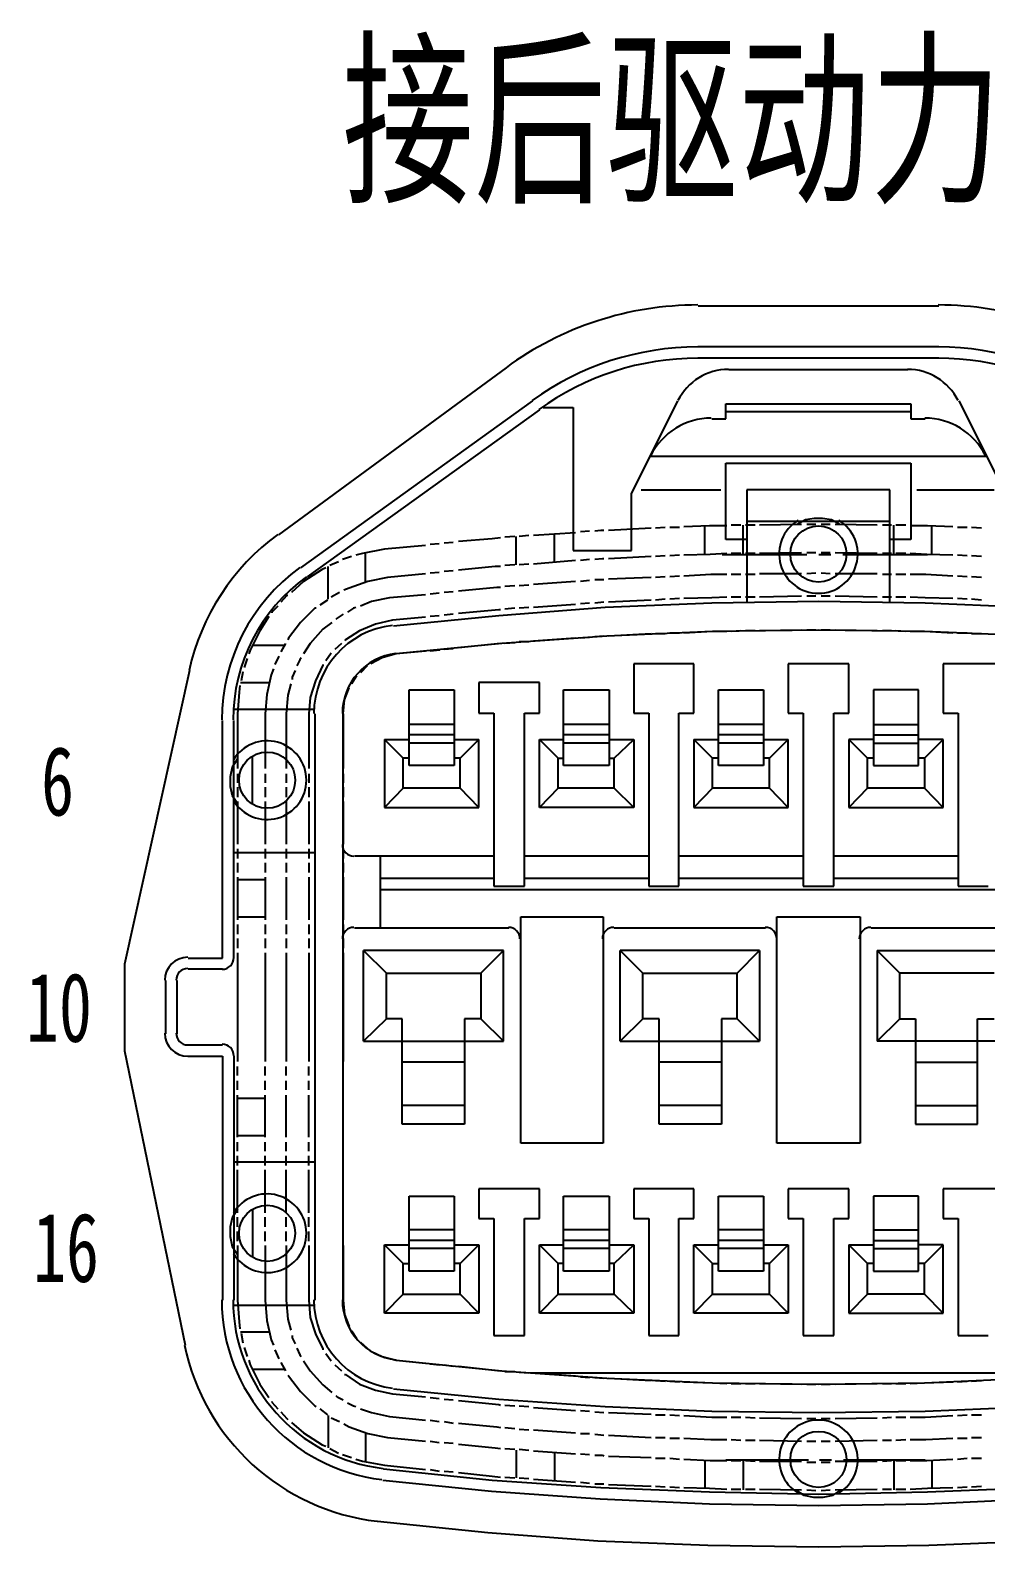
# Model space of a CAD drawing. Header units: inches. Extents: x 47316 to 59086, y 3141 to 11743.
# Drawn here: x 52343.5 to 52378.1, y 6105.2 to 6160 of the extents above; entities that cross this region are included whole.
import ezdxf

# ---------------------------------------------------------------- set-up
doc = ezdxf.new("R2010")
doc.units = ezdxf.units.IN
doc.header["$MEASUREMENT"] = 0
doc.styles.add('MtX_FangSong_GB2312', font='')
doc.styles.get('MtX_FangSong_GB2312').set_extended_font_data('FangSong_GB2312')

msp = doc.modelspace()

# ---------------------------------------------------------------- linework, layer by layer
at = {"color": 0, "lineweight": -3}
for p, q in [((52367.7, 6150.077), (52376.397, 6150.077)), ((52376.397, 6148.587), (52367.7, 6148.587)), ((52376.397, 6148.181), (52367.7, 6148.181)), ((52352.528, 6141.787), (52360.764, 6147.829)), ((52368.811, 6147.775), (52375.286, 6147.775)), ((52361.712, 6146.637), (52353.313, 6140.595)), ((52361.956, 6146.311), (52353.557, 6140.27)), ((52362.091, 6146.393), (52363.175, 6146.393)), ((52363.175, 6146.393), (52363.175, 6141.218)), ((52365.288, 6143.277), (52366.968, 6146.637)), ((52368.702, 6145.986), (52368.702, 6146.528)), ((52368.702, 6146.528), (52375.394, 6146.528)), ((52375.394, 6146.528), (52375.394, 6145.986)), ((52377.128, 6146.637), (52378.808, 6143.277)), ((52368.187, 6145.986), (52368.702, 6145.986)), ((52368.702, 6146.257), (52375.394, 6146.257)), ((52375.394, 6145.986), (52375.909, 6145.986)), ((52365.966, 6144.632), (52378.131, 6144.632)), ((52368.702, 6141.624), (52368.702, 6144.388)), ((52368.702, 6144.388), (52375.394, 6144.388)), ((52375.394, 6144.388), (52375.394, 6141.624)), ((52365.288, 6141.218), (52365.288, 6143.277)), ((52365.641, 6143.412), (52368.513, 6143.412)), ((52374.636, 6143.412), (52369.461, 6143.412)), ((52369.461, 6143.412), (52369.461, 6139.348)), ((52374.636, 6139.348), (52374.636, 6143.412)), ((52375.611, 6143.412), (52378.402, 6143.412)), ((52363.771, 6141.922), (52363.446, 6141.895)), ((52364.178, 6141.949), (52363.961, 6141.922)), ((52364.286, 6141.949), (52364.178, 6141.949)), ((52365.993, 6142.031), (52364.449, 6141.949)), ((52366.508, 6142.058), (52366.155, 6142.031)), ((52367.022, 6142.058), (52366.67, 6142.058)), ((52368.106, 6142.112), (52367.185, 6142.085)), ((52367.944, 6141.082), (52367.944, 6142.112)), ((52368.729, 6142.112), (52368.106, 6142.112)), ((52369.244, 6142.139), (52368.892, 6142.139)), ((52369.325, 6141.11), (52369.325, 6142.139)), ((52369.759, 6142.139), (52369.407, 6142.139)), ((52374.636, 6142.275), (52369.461, 6142.275)), ((52371.439, 6142.166), (52369.921, 6142.139)), ((52371.574, 6142.329), (52371.276, 6142.166)), ((52371.899, 6142.383), (52371.574, 6142.329)), ((52371.953, 6142.166), (52371.628, 6142.166)), ((52372.197, 6142.383), (52371.899, 6142.383)), ((52372.468, 6142.166), (52372.143, 6142.166)), ((52372.522, 6142.329), (52372.197, 6142.383)), ((52372.82, 6142.166), (52372.522, 6142.329)), ((52374.175, 6142.139), (52372.658, 6142.166)), ((52374.69, 6142.139), (52374.365, 6142.139)), ((52374.771, 6141.11), (52374.771, 6142.139)), ((52375.205, 6142.139), (52374.852, 6142.139)), ((52375.99, 6142.112), (52375.367, 6142.112)), ((52376.912, 6142.085), (52375.99, 6142.112)), ((52376.153, 6141.082), (52376.153, 6142.112)), ((52377.426, 6142.058), (52377.074, 6142.058)), ((52377.941, 6142.031), (52377.589, 6142.058)), ((52357.838, 6141.408), (52356.348, 6141.272)), ((52358.326, 6141.462), (52358, 6141.435)), ((52358.84, 6141.516), (52358.515, 6141.489)), ((52360.249, 6141.651), (52359.03, 6141.543)), ((52360.547, 6141.679), (52360.249, 6141.651)), ((52361.062, 6141.733), (52360.71, 6141.706)), ((52361.116, 6140.703), (52361.116, 6141.733)), ((52361.577, 6141.76), (52361.224, 6141.733)), ((52363.256, 6141.868), (52361.739, 6141.76)), ((52362.498, 6140.812), (52362.498, 6141.841)), ((52369.461, 6141.624), (52368.702, 6141.624)), ((52375.394, 6141.624), (52374.636, 6141.624)), ((52354.695, 6140.812), (52354.37, 6140.676)), ((52355.156, 6141.001), (52354.83, 6140.893)), ((52355.562, 6141.11), (52355.318, 6141.055)), ((52356.348, 6141.272), (52355.562, 6141.11)), ((52355.67, 6140.08), (52355.67, 6141.137)), ((52363.256, 6140.866), (52361.739, 6140.73)), ((52363.175, 6141.218), (52365.288, 6141.218)), ((52363.771, 6140.893), (52363.446, 6140.866)), ((52364.232, 6140.92), (52363.961, 6140.893)), ((52364.286, 6140.92), (52364.232, 6140.92)), ((52365.993, 6141.001), (52364.449, 6140.92)), ((52366.508, 6141.028), (52366.155, 6141.001)), ((52367.022, 6141.055), (52366.67, 6141.028)), ((52368.133, 6141.082), (52367.185, 6141.055)), ((52368.729, 6141.11), (52368.133, 6141.082)), ((52368.567, 6141.082), (52371.628, 6141.082)), ((52369.244, 6141.11), (52368.892, 6141.11)), ((52369.759, 6141.11), (52369.407, 6141.11)), ((52371.439, 6141.137), (52369.921, 6141.11)), ((52371.953, 6141.137), (52371.628, 6141.137)), ((52372.062, 6141.082), (52372.495, 6141.082)), ((52372.468, 6141.137), (52372.143, 6141.137)), ((52374.175, 6141.11), (52372.658, 6141.137)), ((52372.929, 6141.082), (52375.99, 6141.082)), ((52374.69, 6141.11), (52374.365, 6141.11)), ((52375.205, 6141.11), (52374.852, 6141.11)), ((52375.963, 6141.082), (52375.367, 6141.11)), ((52376.912, 6141.055), (52375.963, 6141.082)), ((52377.426, 6141.028), (52377.074, 6141.055)), ((52377.941, 6141.001), (52377.589, 6141.028)), ((52354.099, 6140.541), (52353.422, 6140.107)), ((52354.234, 6140.595), (52354.099, 6140.541)), ((52354.316, 6139.457), (52354.316, 6140.649)), ((52357.838, 6140.378), (52356.456, 6140.243)), ((52358.326, 6140.432), (52358, 6140.405)), ((52358.84, 6140.486), (52358.515, 6140.459)), ((52360.358, 6140.649), (52359.03, 6140.514)), ((52360.547, 6140.649), (52360.358, 6140.649)), ((52361.062, 6140.703), (52360.71, 6140.676)), ((52361.577, 6140.73), (52361.224, 6140.703)), ((52366.508, 6140.27), (52366.155, 6140.243)), ((52367.022, 6140.297), (52366.67, 6140.27)), ((52368.16, 6140.351), (52367.185, 6140.297)), ((52368.729, 6140.351), (52368.16, 6140.351)), ((52369.244, 6140.351), (52368.892, 6140.351)), ((52369.759, 6140.351), (52369.407, 6140.351)), ((52371.439, 6140.378), (52369.921, 6140.378)), ((52371.953, 6140.405), (52371.628, 6140.378)), ((52372.468, 6140.378), (52372.143, 6140.405)), ((52374.175, 6140.378), (52372.658, 6140.378)), ((52374.69, 6140.351), (52374.365, 6140.351)), ((52375.205, 6140.351), (52374.852, 6140.351)), ((52375.936, 6140.351), (52375.367, 6140.351)), ((52376.912, 6140.297), (52375.936, 6140.351)), ((52377.426, 6140.27), (52377.074, 6140.297)), ((52377.941, 6140.243), (52377.589, 6140.27)), ((52353.422, 6140.107), (52352.988, 6139.701)), ((52354.722, 6139.701), (52354.424, 6139.538)), ((52355.074, 6139.863), (52354.885, 6139.782)), ((52355.752, 6140.107), (52355.074, 6139.863)), ((52356.456, 6140.243), (52355.752, 6140.107)), ((52358.84, 6139.728), (52358.515, 6139.701)), ((52360.412, 6139.89), (52359.03, 6139.755)), ((52360.547, 6139.89), (52360.412, 6139.89)), ((52361.062, 6139.945), (52360.71, 6139.917)), ((52361.577, 6139.972), (52361.224, 6139.945)), ((52363.256, 6140.107), (52361.739, 6139.999)), ((52363.771, 6140.134), (52363.446, 6140.107)), ((52364.286, 6140.161), (52363.961, 6140.161)), ((52365.993, 6140.243), (52364.449, 6140.188)), ((52352.5, 6139.213), (52352.284, 6138.996)), ((52352.826, 6139.592), (52352.609, 6139.348)), ((52352.853, 6139.592), (52352.826, 6139.592)), ((52354.289, 6139.43), (52354.018, 6139.24)), ((52355.318, 6139.159), (52355.237, 6139.132)), ((52355.887, 6139.376), (52355.481, 6139.213)), ((52356.537, 6139.511), (52355.887, 6139.376)), ((52357.838, 6139.619), (52356.537, 6139.511)), ((52358.326, 6139.674), (52358, 6139.647)), ((52364.34, 6139.159), (52360.493, 6138.861)), ((52361.577, 6139.159), (52361.224, 6139.132)), ((52363.256, 6139.267), (52361.739, 6139.159)), ((52363.771, 6139.321), (52363.446, 6139.294)), ((52364.286, 6139.348), (52363.961, 6139.321)), ((52368.187, 6139.321), (52364.34, 6139.159)), ((52365.993, 6139.43), (52364.449, 6139.348)), ((52366.508, 6139.457), (52366.155, 6139.43)), ((52367.022, 6139.484), (52366.67, 6139.457)), ((52368.187, 6139.511), (52367.185, 6139.484)), ((52368.729, 6139.538), (52368.187, 6139.511)), ((52372.062, 6139.376), (52368.187, 6139.321)), ((52369.244, 6139.538), (52368.892, 6139.538)), ((52369.759, 6139.538), (52369.407, 6139.538)), ((52371.439, 6139.565), (52369.921, 6139.538)), ((52371.953, 6139.565), (52371.628, 6139.565)), ((52375.909, 6139.321), (52372.062, 6139.376)), ((52372.468, 6139.565), (52372.143, 6139.565)), ((52374.175, 6139.538), (52372.658, 6139.565)), ((52374.69, 6139.538), (52374.365, 6139.538)), ((52375.205, 6139.538), (52374.852, 6139.538)), ((52375.909, 6139.511), (52375.367, 6139.538)), ((52376.912, 6139.484), (52375.909, 6139.511)), ((52379.756, 6139.159), (52375.909, 6139.321)), ((52377.426, 6139.457), (52377.074, 6139.484)), ((52377.941, 6139.43), (52377.589, 6139.457)), ((52352.175, 6138.834), (52351.85, 6138.319)), ((52352.284, 6138.996), (52352.284, 6138.969)), ((52353.313, 6138.617), (52352.88, 6138.048)), ((52353.828, 6139.132), (52353.313, 6138.617)), ((52353.882, 6139.132), (52353.828, 6139.132)), ((52354.451, 6138.617), (52354.126, 6138.373)), ((52354.641, 6138.78), (52354.587, 6138.725)), ((52354.858, 6138.915), (52354.641, 6138.78)), ((52355.237, 6139.132), (52355.02, 6138.996)), ((52356.646, 6138.698), (52356.023, 6138.563)), ((52357.838, 6138.807), (52356.646, 6138.698)), ((52360.493, 6138.861), (52356.673, 6138.482)), ((52358.326, 6138.861), (52358, 6138.834)), ((52358.84, 6138.915), (52358.515, 6138.888)), ((52360.493, 6139.078), (52359.03, 6138.942)), ((52360.547, 6139.078), (52360.493, 6139.078)), ((52361.062, 6139.132), (52360.71, 6139.105)), ((52351.85, 6138.319), (52351.498, 6137.615)), ((52354.126, 6138.373), (52353.665, 6137.858)), ((52355.454, 6138.319), (52354.939, 6137.994)), ((52356.023, 6138.563), (52355.454, 6138.319)), ((52364.394, 6138.129), (52360.601, 6137.858)), ((52363.771, 6138.075), (52363.446, 6138.048)), ((52364.286, 6138.129), (52363.961, 6138.102)), ((52368.215, 6138.292), (52364.394, 6138.129)), ((52365.993, 6138.211), (52364.449, 6138.129)), ((52366.508, 6138.211), (52366.155, 6138.211)), ((52367.022, 6138.238), (52366.67, 6138.238)), ((52368.215, 6138.292), (52367.185, 6138.238)), ((52372.062, 6138.346), (52368.215, 6138.292)), ((52368.729, 6138.292), (52368.215, 6138.292)), ((52369.244, 6138.319), (52368.892, 6138.292)), ((52369.759, 6138.319), (52369.407, 6138.319)), ((52371.439, 6138.346), (52369.921, 6138.319)), ((52371.953, 6138.346), (52371.628, 6138.346)), ((52375.882, 6138.292), (52372.062, 6138.346)), ((52372.468, 6138.346), (52372.143, 6138.346)), ((52374.175, 6138.319), (52372.658, 6138.346)), ((52374.69, 6138.319), (52374.365, 6138.319)), ((52375.205, 6138.292), (52374.852, 6138.319)), ((52375.882, 6138.292), (52375.367, 6138.292)), ((52376.912, 6138.238), (52375.882, 6138.292)), ((52379.702, 6138.129), (52375.882, 6138.292)), ((52377.426, 6138.238), (52377.074, 6138.238)), ((52377.941, 6138.211), (52377.589, 6138.211)), ((52351.498, 6137.615), (52351.444, 6137.479)), ((52351.579, 6137.804), (52352.744, 6137.804)), ((52352.771, 6137.858), (52352.609, 6137.56)), ((52352.88, 6138.048), (52352.853, 6137.994)), ((52353.665, 6137.858), (52353.422, 6137.479)), ((52354.424, 6137.506), (52354.234, 6137.235)), ((52354.803, 6137.858), (52354.56, 6137.642)), ((52354.939, 6137.994), (52354.912, 6137.967)), ((52360.601, 6137.858), (52356.781, 6137.479)), ((52357.838, 6137.587), (52356.781, 6137.479)), ((52358.353, 6137.615), (52358, 6137.587)), ((52358.84, 6137.669), (52358.515, 6137.642)), ((52360.547, 6137.858), (52359.03, 6137.696)), ((52361.062, 6137.885), (52360.71, 6137.858)), ((52361.577, 6137.913), (52361.224, 6137.913)), ((52363.256, 6138.048), (52361.739, 6137.94)), ((52351.39, 6137.316), (52351.281, 6136.991)), ((52352.528, 6137.398), (52352.392, 6137.1)), ((52353.286, 6137.262), (52353.178, 6137.046)), ((52353.34, 6137.344), (52353.286, 6137.262)), ((52354.126, 6137.073), (52353.855, 6136.504)), ((52354.126, 6137.1), (52354.126, 6137.073)), ((52355.725, 6137.046), (52355.481, 6136.802)), ((52356.266, 6137.344), (52355.86, 6137.127)), ((52356.781, 6137.479), (52356.266, 6137.344)), ((52367.537, 6137.127), (52365.37, 6137.127)), ((52365.37, 6137.127), (52365.37, 6135.339)), ((52367.537, 6135.339), (52367.537, 6137.127)), ((52370.951, 6137.127), (52370.951, 6135.339)), ((52373.146, 6137.127), (52370.951, 6137.127)), ((52373.146, 6135.339), (52373.146, 6137.127)), ((52376.559, 6137.127), (52376.559, 6135.339)), ((52378.727, 6137.127), (52376.559, 6137.127)), ((52349.303, 6136.883), (52346.946, 6126.262)), ((52351.146, 6136.45), (52352.175, 6136.45)), ((52351.227, 6136.829), (52351.173, 6136.504)), ((52352.257, 6136.72), (52352.094, 6136.016)), ((52352.338, 6136.937), (52352.257, 6136.72)), ((52353.124, 6136.883), (52353.015, 6136.639)), ((52353.015, 6136.639), (52353.015, 6136.558)), ((52353.855, 6136.504), (52353.665, 6135.908)), ((52355.345, 6136.693), (52355.156, 6136.395)), ((52361.956, 6136.45), (52359.761, 6136.45)), ((52359.761, 6136.45), (52359.761, 6135.339)), ((52361.956, 6135.339), (52361.956, 6136.45)), ((52351.092, 6136.097), (52351.037, 6135.312)), ((52351.119, 6136.341), (52351.092, 6136.097)), ((52352.094, 6136.016), (52352.04, 6135.312)), ((52352.853, 6135.989), (52352.798, 6135.312)), ((52352.961, 6136.395), (52352.853, 6135.989)), ((52353.665, 6135.908), (52353.611, 6135.312)), ((52354.912, 6135.826), (52355.074, 6136.26)), ((52357.242, 6133.442), (52357.242, 6136.179)), ((52357.242, 6136.179), (52358.867, 6136.179)), ((52358.867, 6136.179), (52358.867, 6133.442)), ((52362.823, 6133.442), (52362.823, 6136.179)), ((52362.823, 6136.179), (52364.476, 6136.179)), ((52364.476, 6136.179), (52364.476, 6133.442)), ((52368.431, 6133.442), (52368.431, 6136.179)), ((52368.431, 6136.179), (52370.057, 6136.179)), ((52370.057, 6136.179), (52370.057, 6133.442)), ((52375.665, 6136.179), (52374.04, 6136.179)), ((52374.04, 6136.179), (52374.04, 6133.442)), ((52375.665, 6133.442), (52375.665, 6136.179)), ((52353.828, 6135.474), (52350.902, 6135.474)), ((52351.037, 6135.312), (52351.037, 6133.334)), ((52352.04, 6135.312), (52352.04, 6133.334)), ((52352.798, 6135.312), (52352.798, 6133.334)), ((52353.611, 6135.312), (52353.611, 6133.334)), ((52353.828, 6135.312), (52353.828, 6114.098)), ((52354.858, 6135.312), (52354.912, 6135.826)), ((52354.858, 6135.312), (52354.858, 6133.334)), ((52354.858, 6114.098), (52354.858, 6135.312)), ((52359.761, 6135.339), (52360.303, 6135.339)), ((52360.303, 6135.339), (52360.303, 6129.08)), ((52361.414, 6129.08), (52361.414, 6135.339)), ((52361.414, 6135.339), (52361.956, 6135.339)), ((52365.37, 6135.339), (52365.912, 6135.339)), ((52365.912, 6135.339), (52365.912, 6129.08)), ((52366.995, 6129.08), (52366.995, 6135.339)), ((52366.995, 6135.339), (52367.537, 6135.339)), ((52370.951, 6135.339), (52371.493, 6135.339)), ((52371.493, 6135.339), (52371.493, 6129.08)), ((52372.604, 6129.08), (52372.604, 6135.339)), ((52372.604, 6135.339), (52373.146, 6135.339)), ((52376.559, 6135.339), (52377.101, 6135.339)), ((52377.101, 6135.339), (52377.101, 6129.08)), ((52350.496, 6126.479), (52350.496, 6135.068)), ((52350.902, 6126.479), (52350.902, 6135.068)), ((52358.867, 6134.932), (52357.242, 6134.932)), ((52364.476, 6134.932), (52362.823, 6134.932)), ((52370.057, 6134.932), (52368.431, 6134.932)), ((52374.04, 6134.932), (52375.665, 6134.932)), ((52357.025, 6133.713), (52356.348, 6134.39)), ((52356.348, 6134.39), (52356.348, 6131.925)), ((52356.348, 6134.39), (52357.242, 6134.39)), ((52358.867, 6134.553), (52357.242, 6134.553)), ((52358.867, 6134.255), (52357.242, 6134.255)), ((52358.867, 6134.39), (52359.761, 6134.39)), ((52359.761, 6134.39), (52359.084, 6133.713)), ((52359.761, 6131.925), (52359.761, 6134.39)), ((52361.956, 6131.925), (52361.956, 6134.39)), ((52361.956, 6134.39), (52362.633, 6133.713)), ((52361.956, 6134.39), (52362.823, 6134.39)), ((52364.476, 6134.553), (52362.823, 6134.553)), ((52364.476, 6134.255), (52362.823, 6134.255)), ((52364.476, 6134.39), (52365.37, 6134.39)), ((52364.665, 6133.713), (52365.37, 6134.39)), ((52365.37, 6134.39), (52365.37, 6131.925)), ((52368.215, 6133.713), (52367.537, 6134.39)), ((52367.537, 6134.39), (52367.537, 6131.925)), ((52367.537, 6134.39), (52368.431, 6134.39)), ((52370.057, 6134.553), (52368.431, 6134.553)), ((52370.057, 6134.255), (52368.431, 6134.255)), ((52370.057, 6134.39), (52370.951, 6134.39)), ((52370.951, 6134.39), (52370.274, 6133.713)), ((52370.951, 6131.925), (52370.951, 6134.39)), ((52373.823, 6133.713), (52373.146, 6134.39)), ((52373.146, 6134.39), (52373.146, 6131.925)), ((52374.04, 6134.39), (52373.146, 6134.39)), ((52374.04, 6134.553), (52375.665, 6134.553)), ((52374.04, 6134.255), (52375.665, 6134.255)), ((52376.559, 6134.39), (52375.665, 6134.39)), ((52376.559, 6134.39), (52375.882, 6133.713)), ((52376.559, 6131.925), (52376.559, 6134.39)), ((52351.037, 6133.686), (52350.848, 6133.388)), ((52351.579, 6132.033), (52351.579, 6133.767)), ((52357.242, 6133.713), (52357.025, 6133.713)), ((52357.025, 6132.629), (52357.025, 6133.713)), ((52359.084, 6133.713), (52358.867, 6133.713)), ((52359.084, 6132.629), (52359.084, 6133.713)), ((52362.633, 6133.713), (52362.823, 6133.713)), ((52362.633, 6132.629), (52362.633, 6133.713)), ((52364.476, 6133.713), (52364.665, 6133.713)), ((52364.665, 6132.629), (52364.665, 6133.713)), ((52368.431, 6133.713), (52368.215, 6133.713)), ((52368.215, 6132.629), (52368.215, 6133.713)), ((52370.274, 6133.713), (52370.057, 6133.713)), ((52370.274, 6132.629), (52370.274, 6133.713)), ((52374.04, 6133.713), (52373.823, 6133.713)), ((52373.823, 6132.629), (52373.823, 6133.713)), ((52375.882, 6133.713), (52375.665, 6133.713)), ((52375.882, 6133.713), (52375.882, 6132.629)), ((52350.848, 6133.388), (52350.766, 6133.036)), ((52351.037, 6133.144), (52351.037, 6132.819)), ((52352.04, 6133.144), (52352.04, 6132.819)), ((52352.798, 6133.144), (52352.798, 6132.819)), ((52353.611, 6133.144), (52353.611, 6132.819)), ((52354.858, 6133.144), (52354.858, 6132.819)), ((52358.867, 6133.442), (52357.242, 6133.442)), ((52364.476, 6133.442), (52362.823, 6133.442)), ((52370.057, 6133.442), (52368.431, 6133.442)), ((52374.04, 6133.442), (52375.665, 6133.442)), ((52350.766, 6133.036), (52350.766, 6132.684)), ((52350.766, 6132.684), (52350.848, 6132.358)), ((52351.037, 6132.656), (52351.037, 6132.304)), ((52352.04, 6132.656), (52352.04, 6132.304)), ((52352.798, 6132.656), (52352.798, 6132.304)), ((52353.611, 6132.656), (52353.611, 6132.304)), ((52354.858, 6132.656), (52354.858, 6132.304)), ((52357.025, 6132.629), (52356.348, 6131.925)), ((52359.084, 6132.629), (52357.025, 6132.629)), ((52359.761, 6131.925), (52359.084, 6132.629)), ((52362.633, 6132.629), (52361.956, 6131.925)), ((52364.665, 6132.629), (52362.633, 6132.629)), ((52365.37, 6131.925), (52364.665, 6132.629)), ((52368.215, 6132.629), (52367.537, 6131.925)), ((52370.274, 6132.629), (52368.215, 6132.629)), ((52370.951, 6131.925), (52370.274, 6132.629)), ((52373.823, 6132.629), (52373.146, 6131.925)), ((52375.882, 6132.629), (52373.823, 6132.629)), ((52375.882, 6132.629), (52376.559, 6131.925)), ((52350.848, 6132.358), (52351.037, 6132.06)), ((52351.037, 6132.142), (52351.037, 6130.597)), ((52352.04, 6132.142), (52352.04, 6130.597)), ((52352.798, 6132.142), (52352.798, 6130.597)), ((52353.611, 6132.142), (52353.611, 6130.597)), ((52354.858, 6132.142), (52354.858, 6130.597)), ((52356.348, 6131.925), (52359.761, 6131.925)), ((52365.37, 6131.925), (52361.956, 6131.925)), ((52367.537, 6131.925), (52370.951, 6131.925)), ((52373.146, 6131.925), (52376.559, 6131.925)), ((52351.037, 6130.435), (52351.037, 6130.083)), ((52352.04, 6130.435), (52352.04, 6130.083)), ((52352.798, 6130.435), (52352.798, 6130.083)), ((52353.611, 6130.435), (52353.611, 6130.083)), ((52354.858, 6130.435), (52354.858, 6130.083)), ((52350.902, 6130.299), (52353.828, 6130.299)), ((52351.037, 6129.92), (52351.037, 6129.568)), ((52352.04, 6129.92), (52352.04, 6129.568)), ((52352.798, 6129.92), (52352.798, 6129.568)), ((52353.611, 6129.92), (52353.611, 6129.568)), ((52354.858, 6129.92), (52354.858, 6129.568)), ((52360.303, 6130.164), (52355.264, 6130.164)), ((52356.212, 6127.563), (52356.212, 6130.164)), ((52365.912, 6130.164), (52361.414, 6130.164)), ((52371.493, 6130.164), (52366.995, 6130.164)), ((52377.101, 6130.164), (52372.604, 6130.164)), ((52351.037, 6129.405), (52351.037, 6127.861)), ((52351.037, 6129.324), (52352.04, 6129.324)), ((52352.04, 6129.405), (52352.04, 6127.861)), ((52352.798, 6129.405), (52352.798, 6127.861)), ((52353.611, 6129.405), (52353.611, 6127.861)), ((52354.858, 6129.405), (52354.858, 6127.861)), ((52360.303, 6129.351), (52356.212, 6129.351)), ((52365.912, 6129.351), (52361.414, 6129.351)), ((52371.493, 6129.351), (52366.995, 6129.351)), ((52377.101, 6129.351), (52372.604, 6129.351)), ((52361.279, 6128.945), (52356.212, 6128.945)), ((52360.303, 6129.08), (52361.414, 6129.08)), ((52364.259, 6128.945), (52361.279, 6128.945)), ((52370.545, 6128.945), (52364.259, 6128.945)), ((52365.912, 6129.08), (52366.995, 6129.08)), ((52373.552, 6128.945), (52370.545, 6128.945)), ((52371.493, 6129.08), (52372.604, 6129.08)), ((52379.838, 6128.945), (52373.552, 6128.945)), ((52377.101, 6129.08), (52378.185, 6129.08)), ((52351.037, 6127.969), (52352.04, 6127.969)), ((52351.037, 6127.698), (52351.037, 6127.346)), ((52352.04, 6127.698), (52352.04, 6127.346)), ((52352.798, 6127.698), (52352.798, 6127.346)), ((52353.611, 6127.698), (52353.611, 6127.346)), ((52354.858, 6127.698), (52354.858, 6127.346)), ((52361.279, 6119.787), (52361.279, 6127.969)), ((52361.279, 6127.969), (52364.259, 6127.969)), ((52364.259, 6127.969), (52364.259, 6119.787)), ((52370.545, 6119.787), (52370.545, 6127.969)), ((52370.545, 6127.969), (52373.552, 6127.969)), ((52373.552, 6127.969), (52373.552, 6119.787)), ((52351.037, 6127.184), (52351.037, 6126.831)), ((52352.04, 6127.184), (52352.04, 6126.831)), ((52352.798, 6127.184), (52352.798, 6126.831)), ((52353.611, 6127.184), (52353.611, 6126.831)), ((52354.858, 6127.184), (52354.858, 6126.831)), ((52360.845, 6127.563), (52355.264, 6127.563)), ((52370.138, 6127.563), (52364.665, 6127.563)), ((52379.431, 6127.563), (52373.958, 6127.563)), ((52351.037, 6126.669), (52351.037, 6124.691)), ((52352.04, 6126.669), (52352.04, 6124.691)), ((52352.798, 6126.669), (52352.798, 6124.691)), ((52353.611, 6126.669), (52353.611, 6124.691)), ((52354.858, 6126.669), (52354.858, 6124.691)), ((52360.656, 6126.75), (52355.589, 6126.75)), ((52355.589, 6126.75), (52356.429, 6125.937)), ((52355.589, 6123.472), (52355.589, 6126.75)), ((52359.843, 6125.937), (52360.656, 6126.75)), ((52360.656, 6123.472), (52360.656, 6126.75)), ((52369.921, 6126.75), (52364.882, 6126.75)), ((52364.882, 6126.75), (52365.695, 6125.937)), ((52364.882, 6123.472), (52364.882, 6126.75)), ((52369.109, 6125.937), (52369.921, 6126.75)), ((52369.921, 6126.75), (52369.921, 6123.472)), ((52374.988, 6125.937), (52374.175, 6126.75)), ((52374.175, 6126.75), (52379.214, 6126.75)), ((52374.175, 6126.75), (52374.175, 6123.472)), ((52346.946, 6126.262), (52346.946, 6123.12)), ((52349.249, 6126.479), (52350.496, 6126.479)), ((52350.496, 6126.073), (52349.249, 6126.073)), ((52348.436, 6125.666), (52348.436, 6123.743)), ((52348.843, 6125.666), (52348.843, 6123.743)), ((52356.429, 6125.937), (52359.843, 6125.937)), ((52356.429, 6124.285), (52356.429, 6125.937)), ((52359.843, 6125.937), (52359.843, 6124.285)), ((52365.695, 6125.937), (52369.109, 6125.937)), ((52365.695, 6124.285), (52365.695, 6125.937)), ((52369.109, 6124.285), (52369.109, 6125.937)), ((52378.402, 6125.937), (52374.988, 6125.937)), ((52374.988, 6124.285), (52374.988, 6125.937)), ((52351.037, 6124.691), (52351.037, 6122.74)), ((52352.04, 6124.691), (52352.04, 6122.74)), ((52352.798, 6124.691), (52352.798, 6122.74)), ((52353.611, 6124.691), (52353.611, 6122.74)), ((52354.858, 6124.691), (52354.858, 6122.74)), ((52356.429, 6124.285), (52355.589, 6123.472)), ((52356.998, 6124.285), (52356.429, 6124.285)), ((52356.998, 6120.464), (52356.998, 6124.285)), ((52359.843, 6124.285), (52359.247, 6124.285)), ((52359.247, 6124.285), (52359.247, 6120.464)), ((52359.843, 6124.285), (52360.656, 6123.472)), ((52365.695, 6124.285), (52364.882, 6123.472)), ((52366.291, 6124.285), (52365.695, 6124.285)), ((52366.291, 6120.464), (52366.291, 6124.285)), ((52369.109, 6124.285), (52368.54, 6124.285)), ((52368.54, 6124.285), (52368.54, 6120.464)), ((52369.921, 6123.472), (52369.109, 6124.285)), ((52374.175, 6123.472), (52374.988, 6124.285)), ((52374.988, 6124.285), (52375.557, 6124.285)), ((52375.557, 6124.285), (52375.557, 6120.464)), ((52377.806, 6120.464), (52377.806, 6124.285)), ((52377.806, 6124.285), (52378.402, 6124.285)), ((52349.249, 6123.336), (52350.496, 6123.336)), ((52355.589, 6123.472), (52360.656, 6123.472)), ((52364.882, 6123.472), (52369.921, 6123.472)), ((52379.214, 6123.472), (52374.175, 6123.472)), ((52346.946, 6123.12), (52349.141, 6112.472)), ((52349.249, 6122.93), (52350.496, 6122.93)), ((52350.496, 6122.93), (52350.496, 6114.098)), ((52350.902, 6122.93), (52350.902, 6114.098)), ((52359.247, 6122.713), (52356.998, 6122.713)), ((52368.54, 6122.713), (52366.291, 6122.713)), ((52375.557, 6122.713), (52377.806, 6122.713)), ((52351.037, 6122.226), (52351.037, 6122.551)), ((52352.04, 6122.226), (52352.04, 6122.551)), ((52352.798, 6122.226), (52352.798, 6122.551)), ((52353.611, 6122.226), (52353.611, 6122.551)), ((52354.858, 6122.226), (52354.858, 6122.551)), ((52351.037, 6121.711), (52351.037, 6122.036)), ((52352.04, 6121.711), (52352.04, 6122.036)), ((52352.798, 6121.711), (52352.798, 6122.036)), ((52353.611, 6121.711), (52353.611, 6122.036)), ((52354.858, 6121.711), (52354.858, 6122.036)), ((52351.037, 6120.004), (52351.037, 6121.521)), ((52351.037, 6121.413), (52352.04, 6121.413)), ((52352.04, 6120.004), (52352.04, 6121.521)), ((52352.798, 6120.004), (52352.798, 6121.521)), ((52353.611, 6120.004), (52353.611, 6121.521)), ((52354.858, 6120.004), (52354.858, 6121.521)), ((52359.247, 6121.142), (52356.998, 6121.142)), ((52368.54, 6121.142), (52366.291, 6121.142)), ((52375.557, 6121.142), (52377.806, 6121.142)), ((52351.037, 6120.058), (52352.04, 6120.058)), ((52359.247, 6120.464), (52356.998, 6120.464)), ((52368.54, 6120.464), (52366.291, 6120.464)), ((52375.557, 6120.464), (52377.806, 6120.464)), ((52351.037, 6119.489), (52351.037, 6119.814)), ((52352.04, 6119.489), (52352.04, 6119.814)), ((52352.798, 6119.489), (52352.798, 6119.814)), ((52353.611, 6119.489), (52353.611, 6119.814)), ((52354.858, 6119.489), (52354.858, 6119.814)), ((52364.259, 6119.787), (52361.279, 6119.787)), ((52373.552, 6119.787), (52370.545, 6119.787)), ((52350.902, 6119.11), (52353.828, 6119.11)), ((52351.037, 6118.974), (52351.037, 6119.327)), ((52352.04, 6118.974), (52352.04, 6119.327)), ((52352.798, 6118.974), (52352.798, 6119.327)), ((52353.611, 6118.974), (52353.611, 6119.327)), ((52354.858, 6118.974), (52354.858, 6119.327)), ((52351.037, 6117.267), (52351.037, 6118.812)), ((52352.04, 6117.267), (52352.04, 6118.812)), ((52352.798, 6117.267), (52352.798, 6118.812)), ((52353.611, 6117.267), (52353.611, 6118.812)), ((52354.858, 6117.267), (52354.858, 6118.812)), ((52357.242, 6115.154), (52357.242, 6117.863)), ((52357.242, 6117.863), (52358.867, 6117.863)), ((52358.867, 6117.863), (52358.867, 6115.154)), ((52361.956, 6118.134), (52359.761, 6118.134)), ((52359.761, 6118.134), (52359.761, 6117.051)), ((52361.956, 6117.051), (52361.956, 6118.134)), ((52362.823, 6115.154), (52362.823, 6117.863)), ((52362.823, 6117.863), (52364.476, 6117.863)), ((52364.476, 6117.863), (52364.476, 6115.154)), ((52367.537, 6118.134), (52365.37, 6118.134)), ((52365.37, 6118.134), (52365.37, 6117.051)), ((52367.537, 6117.051), (52367.537, 6118.134)), ((52368.431, 6115.154), (52368.431, 6117.863)), ((52368.431, 6117.863), (52370.057, 6117.863)), ((52370.057, 6117.863), (52370.057, 6115.154)), ((52370.951, 6118.134), (52370.951, 6117.051)), ((52373.146, 6118.134), (52370.951, 6118.134)), ((52373.146, 6117.051), (52373.146, 6118.134)), ((52375.665, 6117.863), (52374.04, 6117.863)), ((52374.04, 6117.863), (52374.04, 6115.154)), ((52375.665, 6115.154), (52375.665, 6117.863)), ((52376.559, 6118.134), (52376.559, 6117.051)), ((52378.727, 6118.134), (52376.559, 6118.134)), ((52351.037, 6117.403), (52350.848, 6117.078)), ((52351.579, 6117.376), (52351.579, 6115.642)), ((52350.848, 6117.078), (52350.766, 6116.753)), ((52350.766, 6116.753), (52350.766, 6116.4)), ((52351.037, 6116.753), (52351.037, 6117.105)), ((52352.04, 6116.753), (52352.04, 6117.105)), ((52352.798, 6116.753), (52352.798, 6117.105)), ((52353.611, 6116.753), (52353.611, 6117.105)), ((52354.858, 6116.753), (52354.858, 6117.105)), ((52359.761, 6117.051), (52360.303, 6117.051)), ((52360.303, 6117.051), (52360.303, 6112.824)), ((52361.414, 6112.824), (52361.414, 6117.051)), ((52361.414, 6117.051), (52361.956, 6117.051)), ((52365.37, 6117.051), (52365.912, 6117.051)), ((52365.912, 6117.051), (52365.912, 6112.824)), ((52366.995, 6112.824), (52366.995, 6117.051)), ((52366.995, 6117.051), (52367.537, 6117.051)), ((52370.951, 6117.051), (52371.493, 6117.051)), ((52371.493, 6117.051), (52371.493, 6112.824)), ((52372.604, 6112.824), (52372.604, 6117.051)), ((52372.604, 6117.051), (52373.146, 6117.051)), ((52376.559, 6117.051), (52377.101, 6117.051)), ((52377.101, 6117.051), (52377.101, 6112.824)), ((52350.766, 6116.4), (52350.848, 6116.048)), ((52351.037, 6116.238), (52351.037, 6116.59)), ((52352.04, 6116.238), (52352.04, 6116.59)), ((52352.798, 6116.238), (52352.798, 6116.59)), ((52353.611, 6116.238), (52353.611, 6116.59)), ((52354.858, 6116.238), (52354.858, 6116.59)), ((52358.867, 6116.644), (52357.242, 6116.644)), ((52358.867, 6116.265), (52357.242, 6116.265)), ((52364.476, 6116.644), (52362.823, 6116.644)), ((52364.476, 6116.265), (52362.823, 6116.265)), ((52370.057, 6116.644), (52368.431, 6116.644)), ((52370.057, 6116.265), (52368.431, 6116.265)), ((52374.04, 6116.644), (52375.665, 6116.644)), ((52374.04, 6116.265), (52375.665, 6116.265)), ((52350.848, 6116.048), (52351.037, 6115.75)), ((52351.037, 6116.075), (52351.037, 6114.098)), ((52352.04, 6116.075), (52352.04, 6114.098)), ((52352.798, 6116.075), (52352.798, 6114.098)), ((52353.611, 6116.075), (52353.611, 6114.098)), ((52354.858, 6116.075), (52354.858, 6114.098)), ((52356.348, 6113.637), (52356.348, 6116.102)), ((52356.348, 6116.102), (52357.242, 6116.102)), ((52356.348, 6116.102), (52357.025, 6115.425)), ((52358.867, 6115.967), (52357.242, 6115.967)), ((52358.867, 6116.102), (52359.761, 6116.102)), ((52359.761, 6116.102), (52359.084, 6115.425)), ((52359.761, 6116.102), (52359.761, 6113.637)), ((52362.633, 6115.425), (52361.956, 6116.102)), ((52361.956, 6116.102), (52362.823, 6116.102)), ((52361.956, 6113.637), (52361.956, 6116.102)), ((52364.476, 6115.967), (52362.823, 6115.967)), ((52364.476, 6116.102), (52365.37, 6116.102)), ((52365.37, 6116.102), (52364.665, 6115.425)), ((52365.37, 6116.102), (52365.37, 6113.637)), ((52367.537, 6113.637), (52367.537, 6116.102)), ((52367.537, 6116.102), (52368.431, 6116.102)), ((52367.537, 6116.102), (52368.215, 6115.425)), ((52370.057, 6115.967), (52368.431, 6115.967)), ((52370.057, 6116.102), (52370.951, 6116.102)), ((52370.274, 6115.425), (52370.951, 6116.102)), ((52370.951, 6116.102), (52370.951, 6113.637)), ((52373.823, 6115.425), (52373.146, 6116.102)), ((52373.146, 6116.102), (52374.04, 6116.102)), ((52373.146, 6116.102), (52373.146, 6113.637)), ((52374.04, 6115.967), (52375.665, 6115.967)), ((52376.559, 6116.102), (52375.665, 6116.102)), ((52375.882, 6115.425), (52376.559, 6116.102)), ((52376.559, 6113.637), (52376.559, 6116.102)), ((52357.025, 6115.425), (52357.242, 6115.425)), ((52357.025, 6114.314), (52357.025, 6115.425)), ((52358.867, 6115.154), (52357.242, 6115.154)), ((52359.084, 6115.425), (52358.867, 6115.425)), ((52359.084, 6114.314), (52359.084, 6115.425)), ((52362.823, 6115.425), (52362.633, 6115.425)), ((52362.633, 6114.314), (52362.633, 6115.425)), ((52364.476, 6115.154), (52362.823, 6115.154)), ((52364.665, 6115.425), (52364.476, 6115.425)), ((52364.665, 6114.314), (52364.665, 6115.425)), ((52368.215, 6115.425), (52368.431, 6115.425)), ((52368.215, 6114.314), (52368.215, 6115.425)), ((52370.057, 6115.154), (52368.431, 6115.154)), ((52370.274, 6115.425), (52370.057, 6115.425)), ((52370.274, 6114.314), (52370.274, 6115.425)), ((52374.04, 6115.425), (52373.823, 6115.425)), ((52373.823, 6114.314), (52373.823, 6115.425)), ((52374.04, 6115.154), (52375.665, 6115.154)), ((52375.882, 6115.425), (52375.665, 6115.425)), ((52375.882, 6114.314), (52375.882, 6115.425)), ((52351.037, 6114.098), (52351.092, 6113.312)), ((52352.04, 6114.098), (52352.094, 6113.366)), ((52352.798, 6114.098), (52352.853, 6113.42)), ((52353.611, 6114.098), (52353.665, 6113.474)), ((52354.858, 6114.098), (52354.912, 6113.583)), ((52356.348, 6113.637), (52357.025, 6114.314)), ((52357.025, 6114.314), (52359.084, 6114.314)), ((52359.084, 6114.314), (52359.761, 6113.637)), ((52361.956, 6113.637), (52362.633, 6114.314)), ((52362.633, 6114.314), (52364.665, 6114.314)), ((52364.665, 6114.314), (52365.37, 6113.637)), ((52367.537, 6113.637), (52368.215, 6114.314)), ((52368.215, 6114.314), (52370.274, 6114.314)), ((52370.274, 6114.314), (52370.951, 6113.637)), ((52373.823, 6114.314), (52373.146, 6113.637)), ((52375.882, 6114.314), (52373.823, 6114.314)), ((52376.559, 6113.637), (52375.882, 6114.314)), ((52353.828, 6113.908), (52350.902, 6113.908)), ((52352.094, 6113.366), (52352.257, 6112.662)), ((52352.853, 6113.42), (52352.961, 6113.014)), ((52353.665, 6113.474), (52353.855, 6112.878)), ((52354.912, 6113.583), (52355.074, 6113.149)), ((52359.761, 6113.637), (52356.348, 6113.637)), ((52365.37, 6113.637), (52361.956, 6113.637)), ((52370.951, 6113.637), (52367.537, 6113.637)), ((52373.146, 6113.637), (52376.559, 6113.637)), ((52351.092, 6113.312), (52351.119, 6113.068)), ((52351.146, 6112.96), (52352.175, 6112.96)), ((52351.173, 6112.905), (52351.227, 6112.553)), ((52353.015, 6112.824), (52353.015, 6112.743)), ((52353.855, 6112.878), (52354.126, 6112.336)), ((52355.156, 6112.987), (52355.345, 6112.716)), ((52360.303, 6112.824), (52361.414, 6112.824)), ((52365.912, 6112.824), (52366.995, 6112.824)), ((52371.493, 6112.824), (52372.604, 6112.824)), ((52377.101, 6112.824), (52378.185, 6112.824)), ((52351.281, 6112.391), (52351.39, 6112.066)), ((52352.257, 6112.662), (52352.338, 6112.472)), ((52352.392, 6112.309), (52352.528, 6111.984)), ((52353.015, 6112.743), (52353.124, 6112.526)), ((52353.178, 6112.364), (52353.286, 6112.12)), ((52354.126, 6112.336), (52354.126, 6112.309)), ((52355.481, 6112.58), (52355.725, 6112.364)), ((52351.444, 6111.93), (52351.498, 6111.767)), ((52351.498, 6111.767), (52351.85, 6111.063)), ((52352.609, 6111.849), (52352.771, 6111.551)), ((52353.286, 6112.12), (52353.34, 6112.066)), ((52353.422, 6111.903), (52353.665, 6111.551)), ((52354.234, 6112.174), (52354.424, 6111.903)), ((52354.56, 6111.767), (52354.803, 6111.551)), ((52355.86, 6112.255), (52356.266, 6112.066)), ((52356.266, 6112.066), (52356.781, 6111.93)), ((52356.781, 6111.93), (52357.838, 6111.822)), ((52356.781, 6111.93), (52360.601, 6111.551)), ((52358, 6111.795), (52358.353, 6111.767)), ((52358.515, 6111.767), (52358.84, 6111.713)), ((52351.579, 6111.605), (52352.717, 6111.605)), ((52352.853, 6111.388), (52352.88, 6111.361)), ((52352.88, 6111.361), (52353.313, 6110.792)), ((52353.665, 6111.551), (52354.126, 6111.036)), ((52354.912, 6111.415), (52354.939, 6111.415)), ((52354.939, 6111.415), (52355.454, 6111.063)), ((52359.03, 6111.713), (52360.547, 6111.551)), ((52360.601, 6111.551), (52364.394, 6111.28)), ((52360.71, 6111.524), (52361.062, 6111.524)), ((52361.224, 6111.497), (52361.577, 6111.469)), ((52361.631, 6111.469), (52382.466, 6111.469)), ((52361.739, 6111.469), (52363.256, 6111.361)), ((52363.446, 6111.334), (52363.771, 6111.307)), ((52363.961, 6111.307), (52364.286, 6111.28)), ((52364.394, 6111.28), (52368.215, 6111.117)), ((52364.449, 6111.28), (52365.993, 6111.199)), ((52366.155, 6111.199), (52366.508, 6111.171)), ((52366.67, 6111.171), (52367.022, 6111.144)), ((52375.882, 6111.117), (52379.702, 6111.28)), ((52377.074, 6111.144), (52377.426, 6111.171)), ((52377.589, 6111.171), (52377.941, 6111.199)), ((52351.85, 6111.063), (52352.175, 6110.575)), ((52353.313, 6110.792), (52353.828, 6110.277)), ((52354.126, 6111.036), (52354.451, 6110.765)), ((52354.587, 6110.657), (52354.641, 6110.602)), ((52355.454, 6111.063), (52356.023, 6110.846)), ((52356.023, 6110.846), (52356.646, 6110.711)), ((52356.646, 6110.711), (52357.838, 6110.602)), ((52356.673, 6110.9), (52360.493, 6110.521)), ((52367.185, 6111.144), (52368.215, 6111.117)), ((52368.215, 6111.117), (52368.729, 6111.09)), ((52368.215, 6111.117), (52372.062, 6111.063)), ((52368.892, 6111.09), (52369.244, 6111.09)), ((52369.407, 6111.09), (52369.759, 6111.09)), ((52369.921, 6111.09), (52371.439, 6111.063)), ((52371.628, 6111.063), (52371.953, 6111.063)), ((52372.062, 6111.063), (52375.882, 6111.117)), ((52372.143, 6111.063), (52372.468, 6111.063)), ((52372.658, 6111.063), (52374.175, 6111.09)), ((52374.365, 6111.09), (52374.69, 6111.09)), ((52374.852, 6111.09), (52375.205, 6111.09)), ((52375.367, 6111.09), (52375.882, 6111.117)), ((52375.882, 6111.117), (52376.912, 6111.144)), ((52352.284, 6110.44), (52352.284, 6110.413)), ((52352.284, 6110.413), (52352.5, 6110.169)), ((52353.828, 6110.277), (52353.882, 6110.25)), ((52354.018, 6110.169), (52354.289, 6109.952)), ((52354.641, 6110.602), (52354.858, 6110.494)), ((52355.02, 6110.386), (52355.237, 6110.277)), ((52355.237, 6110.277), (52355.318, 6110.25)), ((52355.481, 6110.169), (52355.887, 6110.034)), ((52358, 6110.575), (52358.326, 6110.548)), ((52358.515, 6110.521), (52358.84, 6110.494)), ((52359.03, 6110.467), (52360.493, 6110.332)), ((52360.493, 6110.521), (52364.34, 6110.25)), ((52360.493, 6110.332), (52360.547, 6110.304)), ((52360.71, 6110.304), (52361.062, 6110.277)), ((52361.224, 6110.277), (52361.577, 6110.25)), ((52361.739, 6110.223), (52363.256, 6110.115)), ((52363.446, 6110.115), (52363.771, 6110.088)), ((52364.34, 6110.25), (52368.187, 6110.088)), ((52368.187, 6110.088), (52372.062, 6110.034)), ((52372.062, 6110.034), (52375.909, 6110.088)), ((52375.909, 6110.088), (52379.756, 6110.25)), ((52352.609, 6110.061), (52352.826, 6109.817)), ((52352.826, 6109.817), (52352.853, 6109.79)), ((52352.988, 6109.681), (52353.422, 6109.302)), ((52354.316, 6109.925), (52354.316, 6108.76)), ((52354.424, 6109.844), (52354.722, 6109.708)), ((52354.885, 6109.627), (52355.074, 6109.519)), ((52355.887, 6110.034), (52356.537, 6109.898)), ((52356.537, 6109.898), (52357.838, 6109.763)), ((52358, 6109.763), (52358.326, 6109.708)), ((52358.515, 6109.708), (52358.84, 6109.654)), ((52359.03, 6109.654), (52360.412, 6109.519)), ((52363.961, 6110.061), (52364.286, 6110.034)), ((52364.449, 6110.034), (52365.993, 6109.979)), ((52366.155, 6109.952), (52366.508, 6109.952)), ((52366.67, 6109.952), (52367.022, 6109.925)), ((52367.185, 6109.925), (52368.187, 6109.871)), ((52368.187, 6109.871), (52368.729, 6109.871)), ((52368.892, 6109.871), (52369.244, 6109.871)), ((52369.407, 6109.871), (52369.759, 6109.844)), ((52369.921, 6109.844), (52371.439, 6109.817)), ((52371.628, 6109.817), (52371.953, 6109.817)), ((52372.143, 6109.817), (52372.468, 6109.817)), ((52372.658, 6109.817), (52374.175, 6109.844)), ((52374.365, 6109.844), (52374.69, 6109.871)), ((52374.852, 6109.871), (52375.205, 6109.871)), ((52375.367, 6109.871), (52375.909, 6109.871)), ((52375.909, 6109.871), (52376.912, 6109.925)), ((52377.074, 6109.925), (52377.426, 6109.952)), ((52377.589, 6109.952), (52377.941, 6109.952)), ((52353.422, 6109.302), (52354.099, 6108.868)), ((52355.074, 6109.519), (52355.752, 6109.275)), ((52355.67, 6109.302), (52355.67, 6108.245)), ((52355.752, 6109.275), (52356.456, 6109.139)), ((52356.456, 6109.139), (52357.838, 6109.004)), ((52358, 6109.004), (52358.326, 6108.95)), ((52360.412, 6109.519), (52360.547, 6109.492)), ((52360.71, 6109.492), (52361.062, 6109.465)), ((52361.224, 6109.437), (52361.577, 6109.41)), ((52361.739, 6109.41), (52363.256, 6109.302)), ((52363.446, 6109.275), (52363.771, 6109.275)), ((52363.961, 6109.248), (52364.286, 6109.221)), ((52364.449, 6109.221), (52365.993, 6109.139)), ((52366.155, 6109.139), (52366.508, 6109.139)), ((52366.67, 6109.112), (52367.022, 6109.112)), ((52367.185, 6109.112), (52368.16, 6109.058)), ((52368.16, 6109.058), (52368.729, 6109.058)), ((52368.892, 6109.058), (52369.244, 6109.031)), ((52369.407, 6109.031), (52369.759, 6109.031)), ((52369.921, 6109.031), (52371.439, 6109.004)), ((52371.628, 6109.004), (52371.953, 6109.004)), ((52372.143, 6109.004), (52372.468, 6109.004)), ((52372.658, 6109.004), (52374.175, 6109.031)), ((52374.365, 6109.031), (52374.69, 6109.031)), ((52374.852, 6109.031), (52375.205, 6109.058)), ((52375.367, 6109.058), (52375.936, 6109.058)), ((52375.936, 6109.058), (52376.912, 6109.112)), ((52377.074, 6109.112), (52377.426, 6109.112)), ((52377.589, 6109.139), (52377.941, 6109.139)), ((52354.099, 6108.868), (52354.234, 6108.814)), ((52354.37, 6108.733), (52354.695, 6108.57)), ((52354.83, 6108.516), (52355.156, 6108.408)), ((52358.515, 6108.95), (52358.84, 6108.923)), ((52359.03, 6108.896), (52360.358, 6108.76)), ((52360.358, 6108.76), (52360.547, 6108.733)), ((52360.71, 6108.733), (52361.062, 6108.706)), ((52361.116, 6108.679), (52361.116, 6107.676)), ((52361.224, 6108.706), (52361.577, 6108.679)), ((52361.739, 6108.652), (52363.256, 6108.543)), ((52362.498, 6108.598), (52362.498, 6107.568)), ((52363.446, 6108.543), (52363.771, 6108.516)), ((52363.961, 6108.489), (52364.232, 6108.489)), ((52364.232, 6108.489), (52364.286, 6108.462)), ((52364.449, 6108.462), (52365.993, 6108.408)), ((52355.318, 6108.354), (52355.562, 6108.272)), ((52355.562, 6108.272), (52356.348, 6108.137)), ((52356.321, 6108.002), (52360.249, 6107.595)), ((52356.348, 6108.137), (52357.838, 6107.974)), ((52358, 6107.974), (52358.326, 6107.92)), ((52358.515, 6107.92), (52358.84, 6107.893)), ((52366.155, 6108.381), (52366.508, 6108.381)), ((52366.67, 6108.381), (52367.022, 6108.354)), ((52367.185, 6108.354), (52368.133, 6108.3)), ((52367.944, 6108.327), (52367.944, 6107.297)), ((52368.133, 6108.3), (52368.729, 6108.3)), ((52368.702, 6108.327), (52371.683, 6108.327)), ((52368.892, 6108.3), (52369.244, 6108.3)), ((52369.325, 6108.272), (52369.325, 6107.243)), ((52369.407, 6108.3), (52369.759, 6108.272)), ((52369.921, 6108.272), (52371.439, 6108.272)), ((52371.628, 6108.245), (52371.953, 6108.245)), ((52372.089, 6108.327), (52372.522, 6108.327)), ((52372.143, 6108.245), (52372.468, 6108.245)), ((52372.658, 6108.272), (52374.175, 6108.272)), ((52372.956, 6108.327), (52375.909, 6108.327)), ((52374.365, 6108.272), (52374.69, 6108.3)), ((52374.771, 6108.272), (52374.771, 6107.243)), ((52374.852, 6108.3), (52375.205, 6108.3)), ((52375.367, 6108.3), (52375.963, 6108.3)), ((52375.963, 6108.3), (52376.912, 6108.354)), ((52376.153, 6108.327), (52376.153, 6107.297)), ((52377.074, 6108.354), (52377.426, 6108.381)), ((52377.589, 6108.381), (52377.941, 6108.381)), ((52356.294, 6107.595), (52360.222, 6107.189)), ((52359.03, 6107.866), (52360.249, 6107.731)), ((52360.249, 6107.731), (52360.547, 6107.703)), ((52360.249, 6107.595), (52364.178, 6107.324)), ((52360.71, 6107.703), (52361.062, 6107.676)), ((52361.224, 6107.676), (52361.577, 6107.649)), ((52361.739, 6107.622), (52363.256, 6107.514)), ((52363.446, 6107.514), (52363.771, 6107.487)), ((52363.961, 6107.46), (52364.178, 6107.46)), ((52364.178, 6107.46), (52364.286, 6107.46)), ((52364.449, 6107.433), (52365.993, 6107.378)), ((52366.155, 6107.378), (52366.508, 6107.351)), ((52366.67, 6107.351), (52367.022, 6107.324)), ((52377.074, 6107.324), (52377.426, 6107.351)), ((52377.589, 6107.351), (52377.941, 6107.378)), ((52360.222, 6107.189), (52364.151, 6106.918)), ((52364.151, 6106.918), (52368.106, 6106.728)), ((52364.178, 6107.324), (52368.106, 6107.162)), ((52367.185, 6107.324), (52368.106, 6107.297)), ((52368.106, 6107.297), (52368.729, 6107.27)), ((52368.106, 6107.162), (52372.062, 6107.08)), ((52368.892, 6107.27), (52369.244, 6107.27)), ((52369.407, 6107.27), (52369.759, 6107.27)), ((52369.921, 6107.27), (52371.439, 6107.243)), ((52371.222, 6107.243), (52371.52, 6107.053)), ((52371.52, 6107.053), (52371.872, 6106.972)), ((52371.628, 6107.243), (52371.953, 6107.216)), ((52371.872, 6106.972), (52372.224, 6106.972)), ((52372.062, 6107.08), (52375.99, 6107.162)), ((52372.143, 6107.216), (52372.468, 6107.243)), ((52372.224, 6106.972), (52372.577, 6107.053)), ((52372.577, 6107.053), (52372.875, 6107.243)), ((52372.658, 6107.243), (52374.175, 6107.27)), ((52374.365, 6107.27), (52374.69, 6107.27)), ((52374.852, 6107.27), (52375.205, 6107.27)), ((52375.367, 6107.27), (52375.99, 6107.297)), ((52375.99, 6107.297), (52376.912, 6107.324)), ((52375.99, 6107.162), (52379.919, 6107.324)), ((52375.99, 6106.728), (52379.946, 6106.918)), ((52368.106, 6106.728), (52372.062, 6106.674)), ((52372.062, 6106.674), (52375.99, 6106.728)), ((52356.104, 6106.105), (52360.087, 6105.699)), ((52360.087, 6105.699), (52364.069, 6105.401)), ((52364.069, 6105.401), (52368.052, 6105.238)), ((52368.052, 6105.238), (52372.062, 6105.184)), ((52372.062, 6105.184), (52376.045, 6105.238)), ((52376.045, 6105.238), (52380.027, 6105.401))]:
    msp.add_line(p, q, dxfattribs=at)
for centre in [(52372.048, 6141.096), (52352.108, 6132.914), (52352.108, 6116.522), (52372.048, 6108.34)]:
    msp.add_circle(centre, 1.016, dxfattribs=at)
for points in [[(52367.686, 6150.105), (52365.191, 6150.105), (52362.761, 6149.31), (52360.748, 6147.836)], [(52383.321, 6147.837), (52381.308, 6149.31), (52378.878, 6150.105), (52376.383, 6150.105)], [(52367.686, 6148.587), (52365.537, 6148.587), (52363.442, 6147.91), (52361.699, 6146.652)], [(52382.37, 6146.652), (52380.627, 6147.91), (52378.533, 6148.587), (52376.383, 6148.587)], [(52367.686, 6148.181), (52365.622, 6148.181), (52363.61, 6147.531), (52361.937, 6146.322)], [(52382.132, 6146.323), (52380.459, 6147.531), (52378.447, 6148.181), (52376.383, 6148.181)], [(52368.797, 6147.775), (52368.022, 6147.775), (52367.314, 6147.337), (52366.967, 6146.644)], [(52377.102, 6146.644), (52376.755, 6147.337), (52376.047, 6147.775), (52375.272, 6147.775)], [(52368.174, 6146.013), (52367.245, 6146.013), (52366.396, 6145.489), (52365.981, 6144.658)], [(52378.089, 6144.658), (52377.673, 6145.489), (52376.824, 6146.013), (52375.896, 6146.013)], [(52371.312, 6142.313), (52370.766, 6141.983), (52370.507, 6141.329), (52370.678, 6140.714)], [(52373.418, 6140.714), (52373.59, 6141.329), (52373.331, 6141.983), (52372.784, 6142.313)], [(52352.496, 6141.803), (52350.863, 6140.608), (52349.721, 6138.858), (52349.284, 6136.882)], [(52353.293, 6140.606), (52351.525, 6139.328), (52350.474, 6137.281), (52350.468, 6135.1)], [(52353.531, 6140.276), (52351.868, 6139.075), (52350.88, 6137.15), (52350.875, 6135.098)], [(52356.642, 6138.514), (52355.023, 6138.327), (52353.801, 6136.955), (52353.801, 6135.325)], [(52356.761, 6137.492), (52355.661, 6137.364), (52354.83, 6136.433), (52354.83, 6135.325)], [(52352.488, 6134.284), (52351.872, 6134.455), (52351.218, 6134.194), (52350.888, 6133.646)], [(52350.888, 6132.181), (52351.218, 6131.633), (52351.872, 6131.372), (52352.488, 6131.543)], [(52354.83, 6130.584), (52354.83, 6130.352), (52355.018, 6130.164), (52355.25, 6130.164)], [(52355.25, 6127.59), (52355.018, 6127.59), (52354.83, 6127.402), (52354.83, 6127.17)], [(52361.252, 6127.17), (52361.252, 6127.402), (52361.064, 6127.59), (52360.832, 6127.59)], [(52364.652, 6127.59), (52364.42, 6127.59), (52364.232, 6127.402), (52364.232, 6127.17)], [(52370.545, 6127.17), (52370.545, 6127.402), (52370.357, 6127.59), (52370.125, 6127.59)], [(52373.945, 6127.59), (52373.713, 6127.59), (52373.525, 6127.402), (52373.525, 6127.17)], [(52349.236, 6126.506), (52348.779, 6126.506), (52348.409, 6126.136), (52348.409, 6125.68)], [(52349.236, 6126.1), (52349.004, 6126.1), (52348.816, 6125.912), (52348.816, 6125.68)], [(52350.482, 6126.073), (52350.714, 6126.073), (52350.902, 6126.261), (52350.902, 6126.493)], [(52348.409, 6123.756), (52348.409, 6123.3), (52348.779, 6122.93), (52349.236, 6122.93)], [(52348.816, 6123.756), (52348.816, 6123.524), (52349.004, 6123.336), (52349.236, 6123.336)], [(52350.902, 6122.944), (52350.902, 6123.175), (52350.714, 6123.363), (52350.482, 6123.363)], [(52352.488, 6117.893), (52351.872, 6118.064), (52351.218, 6117.803), (52350.888, 6117.255)], [(52350.888, 6115.79), (52351.218, 6115.242), (52351.872, 6114.981), (52352.488, 6115.152)], [(52350.468, 6114.111), (52350.468, 6110.789), (52352.959, 6107.993), (52356.259, 6107.611)], [(52350.875, 6114.111), (52350.875, 6110.995), (52353.21, 6108.373), (52356.306, 6108.015)], [(52353.801, 6114.111), (52353.801, 6112.481), (52355.023, 6111.109), (52356.642, 6110.922)], [(52354.83, 6114.111), (52354.83, 6113.004), (52355.661, 6112.072), (52356.761, 6111.945)], [(52349.12, 6112.472), (52349.826, 6109.07), (52352.633, 6106.504), (52356.085, 6106.104)]]:
    msp.add_open_spline(points, degree=3, dxfattribs=at)
for points, knots in [([(52370.678, 6140.714), (52370.85, 6140.099), (52371.41, 6139.674), (52372.048, 6139.674), (52372.687, 6139.674), (52373.247, 6140.099), (52373.418, 6140.714)], [1, 1, 1, 1, 2, 2, 2, 3, 3, 3, 3]), ([(52352.488, 6131.543), (52353.104, 6131.714), (52353.53, 6132.275), (52353.53, 6132.914), (52353.53, 6133.553), (52353.104, 6134.114), (52352.488, 6134.284)], [1, 1, 1, 1, 2, 2, 2, 3, 3, 3, 3]), ([(52352.488, 6115.152), (52353.104, 6115.323), (52353.53, 6115.883), (52353.53, 6116.522), (52353.53, 6117.162), (52353.104, 6117.722), (52352.488, 6117.893)], [1, 1, 1, 1, 2, 2, 2, 3, 3, 3, 3]), ([(52372.784, 6107.123), (52373.331, 6107.453), (52373.59, 6108.107), (52373.418, 6108.722), (52373.247, 6109.337), (52372.687, 6109.763), (52372.048, 6109.763), (52371.41, 6109.763), (52370.85, 6109.337), (52370.678, 6108.722), (52370.507, 6108.107), (52370.766, 6107.453), (52371.312, 6107.123)], [0, 0, 0, 0, 1, 1, 1, 2, 2, 2, 3, 3, 3, 4, 4, 4, 4])]:
    msp.add_open_spline(points, degree=3, knots=knots, dxfattribs=at)

# ---------------------------------------------------------------- texts
at = {"color": 0, "style": 'MtX_FangSong_GB2312', "width": 0.7}
msp.add_text('接后驱动力Inline', height=5, dxfattribs=at).set_placement((52354.818, 6154.32))
at = {"color": 0, "lineweight": -3, "style": 'MtX_FangSong_GB2312', "width": 0.7}
for s, p in [('6', (52343.933, 6131.636)), ('10', (52343.389, 6123.449)), ('16', (52343.644, 6114.762))]:
    msp.add_text(s, height=2.5, dxfattribs=at).set_placement(p)

doc.saveas('drawing.dxf')
